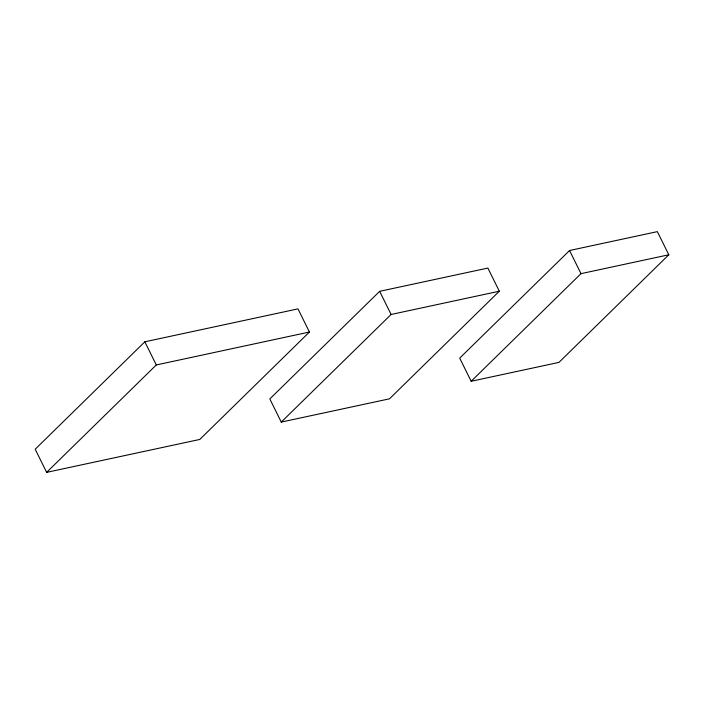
<?xml version="1.0" encoding="UTF-8"?>
<svg xmlns="http://www.w3.org/2000/svg" width="704" height="704" viewBox="0 0 704 704"><rect width="100%" height="100%" fill="white"/><g stroke="black" fill="none" stroke-linecap="round" stroke-linejoin="round"><path stroke-width="1.06" d="M144.839 341.801L35.2 449.222L46.64 472.366L199.786 439.446L309.426 332.033L297.986 308.88L144.839 341.801L156.279 364.954L46.64 472.366M379.658 291.324L269.817 398.939L281.257 422.083L389.479 398.825L499.321 291.21L487.881 268.066L379.658 291.324L391.098 314.477L281.257 422.083M569.554 250.51L459.712 358.116L471.152 381.269L558.958 362.393L668.8 254.778L657.36 231.634L569.554 250.51L580.994 273.654L471.152 381.269M156.279 364.954L309.426 332.033M391.098 314.477L499.321 291.21M580.994 273.654L668.8 254.778"/></g></svg>
